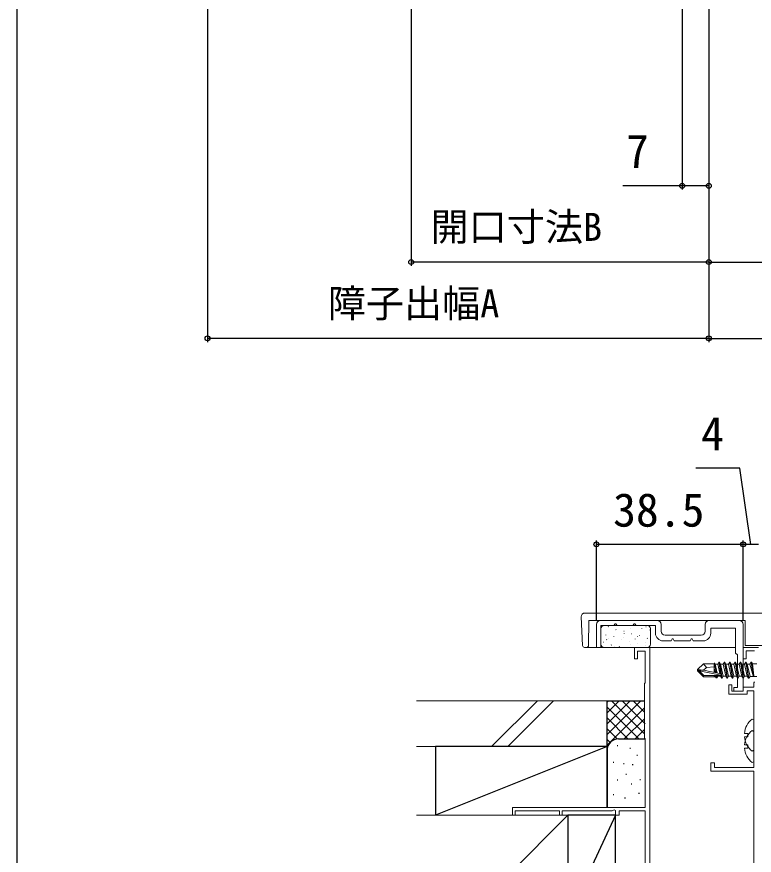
# Model space of a CAD drawing. Units: millimetres, scale not verified. Extents: x -525 to 525, y -783 to 778.
# Drawn here: x -525 to -331.6, y -462.3 to -242.5 of the extents above; entities that cross this region are included whole.
import ezdxf
from ezdxf.enums import TextEntityAlignment as Align

# ---------------------------------------------------------------- set-up
doc = ezdxf.new("R2010")
doc.units = ezdxf.units.MM
doc.header["$LTSCALE"] = 4
for name, color, linetype, lineweight in [('0-3_YKK_11', 7, 'Continuous', 18), ('0-4_YKK_11E', 7, 'Continuous', 18), ('0-6_YKK_13', 4, 'Continuous', 18), ('0-B_YSS_KE', 3, 'Continuous', 18)]:
    doc.layers.add(name, color=color, linetype=linetype, lineweight=lineweight)
for name, color, linetype in [('0-8_YKK_D', 6, 'Continuous'), ('0-9_YKK_ZWAK', 7, 'Continuous'), ('0-A_YSS_K', 3, 'Continuous')]:
    doc.layers.add(name, color=color, linetype=linetype)
doc.styles.add('ＭＳ ゴシック', font='')
doc.styles.get('ＭＳ ゴシック').set_extended_font_data('MS Gothic')

msp = doc.modelspace()

# ---------------------------------------------------------------- linework, layer by layer
at = {"layer": '0-3_YKK_11', "color": 1}
for p, q in [((-372, -400.801), (-357, -400.801)), ((-356, -401.801), (-356, -403.601)), ((-344.5, -403.601), (-344.5, -401.801)), ((-343.5, -400.801), (-335.5, -400.801)), ((-355, -404.601), (-345.5, -404.601))]:
    msp.add_line(p, q, dxfattribs=at)
for points in [[(-357.5, -404.101), (-357.5, -402.101), (-362.596, -402.101), (-362.884, -401.601), (-363.115, -401.601), (-363.404, -402.101), (-367.596, -402.101), (-367.884, -401.601), (-368.115, -401.601), (-368.404, -402.101), (-371.8, -402.101), (-371.8, -407.801), (-373, -407.801), (-373, -401.801)], [(-334.5, -401.801), (-334.5, -419.301), (-337, -419.301), (-337, -418.301), (-336, -418.301), (-336, -409.801), (-336.5, -409.301), (-336.5, -402.801), (-343, -402.801), (-343, -404.101)], [(-345, -406.101), (-347.596, -406.101), (-347.884, -405.601), (-348.115, -405.601), (-348.404, -406.101), (-352.596, -406.101), (-352.884, -405.601), (-353.115, -405.601), (-353.404, -406.101), (-355.5, -406.101)]]:
    msp.add_lwpolyline(points, dxfattribs=at)
at = {"layer": '0-3_YKK_11', "color": 211}
for points in [[(-331.499, -408.7), (-333.699, -408.7), (-333.699, -410.8), (-334.499, -410.8), (-334.499, -407.8), (-330.499, -407.8)], [(-331.699, -464.8), (-331.699, -440.3), (-342.999, -440.3), (-342.999, -438.1), (-341.999, -438.1), (-341.999, -439.3), (-331.699, -439.3), (-331.699, -419.2), (-333.499, -419.2), (-333.499, -420.1), (-338.299, -420.1), (-338.299, -417.6), (-337.499, -417.6), (-337.499, -419.3), (-334.499, -419.3), (-334.499, -418.2), (-331.699, -418.2), (-331.699, -417.1), (-331.579, -416.86)]]:
    msp.add_lwpolyline(points, dxfattribs=at)
at = {"layer": '0-3_YKK_11', "color": 1}
for centre, radius, start, end in [((-372, -401.801), 1, 90.00001, 179.99999), ((-357, -401.801), 1, 0.00001, 89.99999), ((-343.5, -401.801), 1, 90.00001, 179.99999), ((-335.5, -401.801), 1, 0.00001, 89.99999), ((-355.5, -404.101), 2, 180.00001, 269.99999), ((-355, -403.601), 1, 180.00001, 269.99999), ((-345.5, -403.601), 1, 270.00001, 359.99999), ((-345, -404.101), 2, 270.00001, 359.99999)]:
    msp.add_arc(centre, radius, start, end, dxfattribs=at)
at = {"layer": '0-4_YKK_11E', "color": 4}
for points in [[(-360.2, -465.23), (-360.2, -450.703), (-367.002, -450.703), (-367.002, -451.803), (-368.002, -451.803), (-368.002, -450.53), (-368.302, -450.357), (-368.902, -450.703), (-382, -450.703), (-382, -451.803), (-382.7, -451.803), (-382.7, -450.703), (-394.3, -450.703), (-394.3, -451.803), (-395, -451.803), (-395, -449.803), (-360.2, -449.803), (-360.2, -431.803), (-360.4, -431.603), (-360.4, -417.303), (-360.2, -417.103), (-360.2, -408.803), (-362.2, -408.803), (-362.2, -410.803), (-363, -410.803), (-363, -407.803), (-359, -407.803)], [(-359, -407.803), (-359, -476.107), (-348, -476.107), (-348, -493.807), (-350.5, -493.807), (-350.5, -492.907), (-348.9, -492.907), (-348.9, -477.307), (-359, -477.307), (-359, -478.803), (-368, -478.803), (-368, -476.803), (-367.2, -476.803), (-367.2, -477.903), (-360, -477.903), (-360, -473.993), (-360.16, -473.797)]]:
    msp.add_lwpolyline(points, dxfattribs=at)
at = {"layer": '0-6_YKK_13'}
for p, q in [((-376.605, -407.327), (-377, -399.801)), ((-377, -399.801), (-377, -399.801)), ((-376, -398.801), (-325, -398.801)), ((-375.057, -407.306), (-375, -400.801)), ((-334, -400.801), (-375, -400.801)), ((-371, -402.101), (-359.6, -402.101)), ((-334, -400.801), (-334, -406.827)), ((-371.8, -407.001), (-371.8, -402.901)), ((-369.887, -402.382), (-369.843, -402.358)), ((-368.015, -403.38), (-368.008, -403.373)), ((-367.862, -403.116), (-367.818, -403.092)), ((-365.785, -403.548), (-365.741, -403.524)), ((-365.746, -404.173), (-365.699, -404.085)), ((-363.987, -402.898), (-363.98, -402.89)), ((-363.76, -404.282), (-363.717, -404.258)), ((-361.093, -402.825), (-361.049, -402.801)), ((-359.993, -402.452), (-359.986, -402.445)), ((-359.016, -403.257), (-358.972, -403.233)), ((-358.8, -402.901), (-358.8, -407.001)), ((-371.121, -406.463), (-371.077, -406.439)), ((-370.53, -404.573), (-370.486, -404.549)), ((-370.315, -405.827), (-370.268, -405.739)), ((-369.956, -405.548), (-369.95, -405.541)), ((-368.453, -405.006), (-368.409, -404.982)), ((-366.428, -405.74), (-366.384, -405.716)), ((-365.962, -405.102), (-365.955, -405.095)), ((-364.352, -406.172), (-364.308, -406.148)), ((-362.857, -405.698), (-362.81, -405.609)), ((-362.201, -404.918), (-362.194, -404.91)), ((-361.684, -404.715), (-361.64, -404.691)), ((-360.148, -406.64), (-360.141, -406.632)), ((-359.659, -405.449), (-359.615, -405.425)), ((-375.607, -407.801), (-376.106, -407.801)), ((-375.557, -407.801), (-375.607, -407.801)), ((-375.557, -407.801), (-336.5, -407.801)), ((-359.6, -407.801), (-371, -407.801)), ((-369.096, -407.197), (-369.052, -407.173)), ((-368.17, -407.568), (-368.164, -407.561)), ((-367.02, -407.63), (-366.976, -407.606)), ((-364.143, -407.085), (-364.136, -407.078)), ((-362.327, -406.906), (-362.283, -406.882)), ((-360.25, -407.339), (-360.207, -407.315)), ((-346.5, -413.651), (-344.95, -412.101)), ((-342.129, -412.101), (-342.034, -411.901)), ((-342.1, -414.377), (-342.1, -412.101)), ((-341.315, -414.54), (-341.832, -412.251)), ((-340.85, -411.701), (-341.167, -412.251)), ((-339.35, -411.701), (-339.45, -411.701)), ((-339.35, -411.701), (-339.032, -412.251)), ((-336.967, -412.251), (-337.632, -412.251)), ((-335.95, -415.901), (-336.65, -411.701)), ((-335.567, -412.251), (-336.232, -412.251)), ((-334.55, -415.901), (-335.25, -411.701)), ((-335.15, -411.701), (-334.832, -412.251)), ((-335.15, -411.701), (-334.45, -415.901)), ((-333.85, -411.701), (-334.167, -412.251)), ((-333.75, -411.701), (-333.432, -412.251)), ((-331.85, -415.301), (-332.45, -411.701)), ((-332.044, -412.126), (-330.9, -412.126)), ((-340.377, -415.133), (-346.076, -413.951)), ((-344.95, -415.501), (-344.826, -415.201)), ((-342.1, -413.267), (-341.876, -414.419)), ((-342.1, -415.201), (-342.1, -415.501)), ((-341.724, -415.201), (-341.608, -415.801)), ((-341.491, -415.201), (-341.392, -415.801)), ((-341.167, -415.198), (-341.132, -415.351)), ((-340.15, -415.901), (-340.467, -415.351)), ((-337.25, -415.901), (-336.932, -415.351)), ((-333.15, -415.901), (-333.467, -415.351)), ((-338.65, -415.901), (-338.75, -415.901)), ((-332.704, -415.476), (-330.9, -415.476)), ((-332.142, -426.607), (-331.699, -426.824)), ((-332.142, -429.607), (-331.699, -429.824))]:
    msp.add_line(p, q, dxfattribs=at)
for points in [[(-324.561, -407.301), (-325.061, -407.301), (-334, -407.301), (-334, -406.827)], [(-342.1, -412.901), (-344.146, -413.058), (-344.878, -413.801), (-340.278, -414.755), (-340.328, -415.201), (-344.826, -415.201), (-346.076, -413.951), (-346.5, -413.951), (-346.5, -413.651), (-344.878, -413.801), (-346.5, -413.801)], [(-342.1, -412.101), (-344.95, -412.101), (-344.146, -413.058)], [(-341.61, -414.479), (-342.034, -411.901), (-341.832, -412.251), (-341.167, -412.251), (-340.817, -413.801), (-340.618, -414.685)], [(-340.327, -414.841), (-340.85, -411.701), (-340.75, -411.701), (-340.432, -412.251)], [(-340.75, -411.701), (-340.05, -415.901), (-339.732, -415.351)], [(-339.067, -415.351), (-339.417, -413.801), (-339.767, -412.251)], [(-339.35, -411.701), (-338.65, -415.901), (-338.332, -415.351)], [(-337.667, -415.351), (-338.332, -415.351), (-339.032, -412.251), (-338.367, -412.251)], [(-338.05, -411.701), (-338.367, -412.251), (-338.017, -413.801), (-337.667, -415.351), (-337.35, -415.901)], [(-334.132, -415.351), (-334.45, -415.901), (-334.55, -415.901), (-334.867, -415.351), (-335.532, -415.351), (-335.85, -415.901), (-335.95, -415.901), (-336.267, -415.351), (-336.932, -415.351), (-337.632, -412.251), (-337.95, -411.701), (-338.05, -411.701), (-337.35, -415.901), (-337.25, -415.901), (-337.95, -411.701)], [(-336.55, -411.701), (-336.65, -411.701), (-336.967, -412.251), (-336.617, -413.801), (-336.267, -415.351)], [(-335.532, -415.351), (-336.232, -412.251), (-336.55, -411.701), (-335.85, -415.901)], [(-335.15, -411.701), (-335.25, -411.701), (-335.567, -412.251), (-335.217, -413.801), (-334.867, -415.351)], [(-332.35, -411.701), (-332.45, -411.701), (-332.767, -412.251), (-333.432, -412.251), (-332.704, -415.476), (-333.05, -415.901), (-333.15, -415.901), (-333.85, -411.701), (-333.75, -411.701), (-333.05, -415.901)], [(-331.75, -415.301), (-331.85, -415.301), (-332.767, -412.251)], [(-341.781, -415.501), (-344.95, -415.501), (-346.5, -413.951)], [(-341.901, -415.201), (-341.867, -415.351), (-341.608, -415.801), (-341.392, -415.801), (-341.132, -415.351), (-340.467, -415.351), (-340.502, -415.197)], [(-340.302, -414.987), (-340.15, -415.901), (-340.05, -415.901)], [(-331.699, -426.824), (-331.699, -434.776), (-332.142, -434.993)], [(-334.182, -431.225), (-333.299, -431.225), (-333.299, -430.375), (-334.182, -430.375)], [(-331.699, -429.824), (-331.699, -437.776), (-332.142, -437.993)], [(-334.182, -434.225), (-333.299, -434.225), (-333.299, -433.375), (-334.182, -433.375)]]:
    msp.add_lwpolyline(points, dxfattribs=at)
for points in [[(-339.067, -415.351), (-339.732, -415.351), (-340.432, -412.251), (-339.767, -412.251), (-339.45, -411.701), (-338.75, -415.901)], [(-334.132, -415.351), (-334.832, -412.251), (-334.167, -412.251), (-333.467, -415.351)], [(-331.75, -415.301), (-332.044, -412.126), (-332.35, -411.701)]]:
    msp.add_lwpolyline(points, close=True, dxfattribs=at)
for centre, radius, start, end in [((-376, -399.801), 1, 90, 180), ((-371, -402.901), 0.8, 90, 180), ((-359.6, -402.901), 0.8, 360, 90), ((-376.106, -407.301), 0.5, 183, 270), ((-375.557, -407.301), 0.5, 270, 357), ((-375.557, -407.301), 0.5, 357, 359.5), ((-371, -407.001), 0.8, 180, 270), ((-359.6, -407.001), 0.8, 270, 0), ((-328.899, -430.8), 5.3, 127.71407, 175.4006), ((-328.899, -433.8), 5.3, 127.71407, 175.4006), ((-328.899, -430.8), 5.3, 184.59944, 232.28591), ((-328.899, -433.8), 5.3, 184.59944, 232.28591)]:
    msp.add_arc(centre, radius, start, end, dxfattribs=at)
at = {"layer": '0-8_YKK_D'}
for p, q in [((-474.978, -125.726), (-474.978, -327.8)), ((-421.592, -129.125), (-421.592, -307.8)), ((-343.5, -224.5), (-343.5, -287.8)), ((-343.5, -224.5), (-343.5, -307.8)), ((-343.5, -224.5), (-343.5, -327.8)), ((-343.5, -224.5), (-343.5, -327.8)), ((-343.5, -224.5), (-343.5, -307.8)), ((-350.497, -232.1), (-350.497, -287.8)), ((-343.5, -306.8), (-421.592, -306.8)), ((-343.5, -306.8), (-237.5, -306.8)), ((-343.5, -326.8), (-474.978, -326.8)), ((-343.5, -326.8), (-231.5, -326.8)), ((-373, -400.801), (-373, -379.801)), ((-334.5, -400.801), (-334.5, -379.801)), ((-334.5, -400.801), (-334.5, -379.801)), ((-334.5, -380.801), (-373, -380.801)), ((-330.499, -380.801), (-334.5, -380.801))]:
    msp.add_line(p, q, dxfattribs=at)
for points in [[(-343.5, -286.8), (-350.497, -286.8), (-366.074, -286.8)], [(-332.5, -380.801), (-335.366, -360.801), (-346.934, -360.801)]]:
    msp.add_lwpolyline(points, dxfattribs=at)
for centre in [(-350.497, -286.8), (-343.5, -286.8), (-421.592, -306.8), (-343.5, -306.8), (-343.5, -306.8), (-474.978, -326.8), (-343.5, -326.8), (-343.5, -326.8), (-373, -380.801), (-334.5, -380.801), (-334.5, -380.801)]:
    msp.add_circle(centre, 0.637, dxfattribs=at)
at = {"layer": '0-9_YKK_ZWAK'}
msp.add_line((-525, 747.2), (-525, -782.8), dxfattribs=at)
at = {"layer": '0-A_YSS_K'}
for p, q in [((-400.484, -433.803), (-388.484, -421.803)), ((-384.242, -421.803), (-396.242, -433.803)), ((-370.199, -421.803), (-360.399, -421.803)), ((-370.199, -434.803), (-370.199, -421.803)), ((-361.342, -421.803), (-370.199, -430.661)), ((-364.17, -421.803), (-370.199, -427.832)), ((-366.998, -421.803), (-370.199, -425.004)), ((-369.827, -421.803), (-370.199, -422.175)), ((-360.399, -430.461), (-369.057, -421.803)), ((-360.199, -427.832), (-366.229, -421.803)), ((-360.399, -424.804), (-363.401, -421.803)), ((-360.399, -421.975), (-360.572, -421.803)), ((-361.886, -431.803), (-370.199, -423.489)), ((-360.399, -423.689), (-370.199, -433.489)), ((-364.714, -431.803), (-370.199, -426.318)), ((-360.4, -426.518), (-365.685, -431.803)), ((-367.525, -431.821), (-370.199, -429.146)), ((-360.399, -429.346), (-362.856, -431.803)), ((-369.405, -432.769), (-370.199, -431.974)), ((-367.199, -431.803), (-360.399, -431.803)), ((-415.199, -433.803), (-415.199, -451.803)), ((-370.199, -433.803), (-415.199, -433.803)), ((-370.199, -433.803), (-415.199, -451.803)), ((-370.199, -433.803), (-370.199, -449.8)), ((-370.199, -449.8), (-370.199, -434.803)), ((-367.394, -433.631), (-367.594, -433.631)), ((-364.056, -434.298), (-364.256, -434.298)), ((-362.2, -436.129), (-362.4, -436.129)), ((-368.396, -437.97), (-368.596, -437.97)), ((-365.725, -438.304), (-365.925, -438.304)), ((-363.389, -438.638), (-363.589, -438.638)), ((-365.123, -441.097), (-365.323, -441.097)), ((-367.394, -442.643), (-367.594, -442.643)), ((-363.723, -443.645), (-363.923, -443.645)), ((-361.416, -442.558), (-361.616, -442.558)), ((-361.72, -446.151), (-361.92, -446.151)), ((-368.396, -446.485), (-368.596, -446.485)), ((-365.392, -447.317), (-365.592, -447.317)), ((-420.199, -491.503), (-380.5, -451.803)), ((-368, -451.803), (-380.5, -478.803))]:
    msp.add_line(p, q, dxfattribs=at)
msp.add_lwpolyline([(-368, -451.803), (-380.5, -451.803), (-380.5, -478.803), (-368, -478.803)], close=True, dxfattribs=at)
msp.add_arc((-367.199, -434.803), 3, 90, 180, dxfattribs=at)
at = {"layer": '0-B_YSS_KE'}
msp.add_line((-420.199, -421.803), (-370.199, -421.803), dxfattribs=at)
for points in [[(-420.199, -433.803), (-370.199, -433.803), (-370.199, -421.803)], [(-420.199, -451.803), (-380.5, -451.803), (-380.5, -556.803), (-420.199, -556.803)]]:
    msp.add_lwpolyline(points, dxfattribs=at)

# ---------------------------------------------------------------- texts
at = {"layer": '0-8_YKK_D', "style": 'ＭＳ ゴシック'}
for s, height, p in [('7', 8.798, (-365.233, -284.8)), ('開口寸法B', 7.331, (-416.495, -303.436)), ('障子出幅A', 7.331, (-443.444, -323.493)), ('4', 8.798, (-345.548, -358.801)), ('38.5', 8.798, (-368.614, -378.801))]:
    msp.add_text(s, height=height, dxfattribs=at).set_placement(p, align=Align.BOTTOM_LEFT)

doc.saveas('drawing.dxf')
